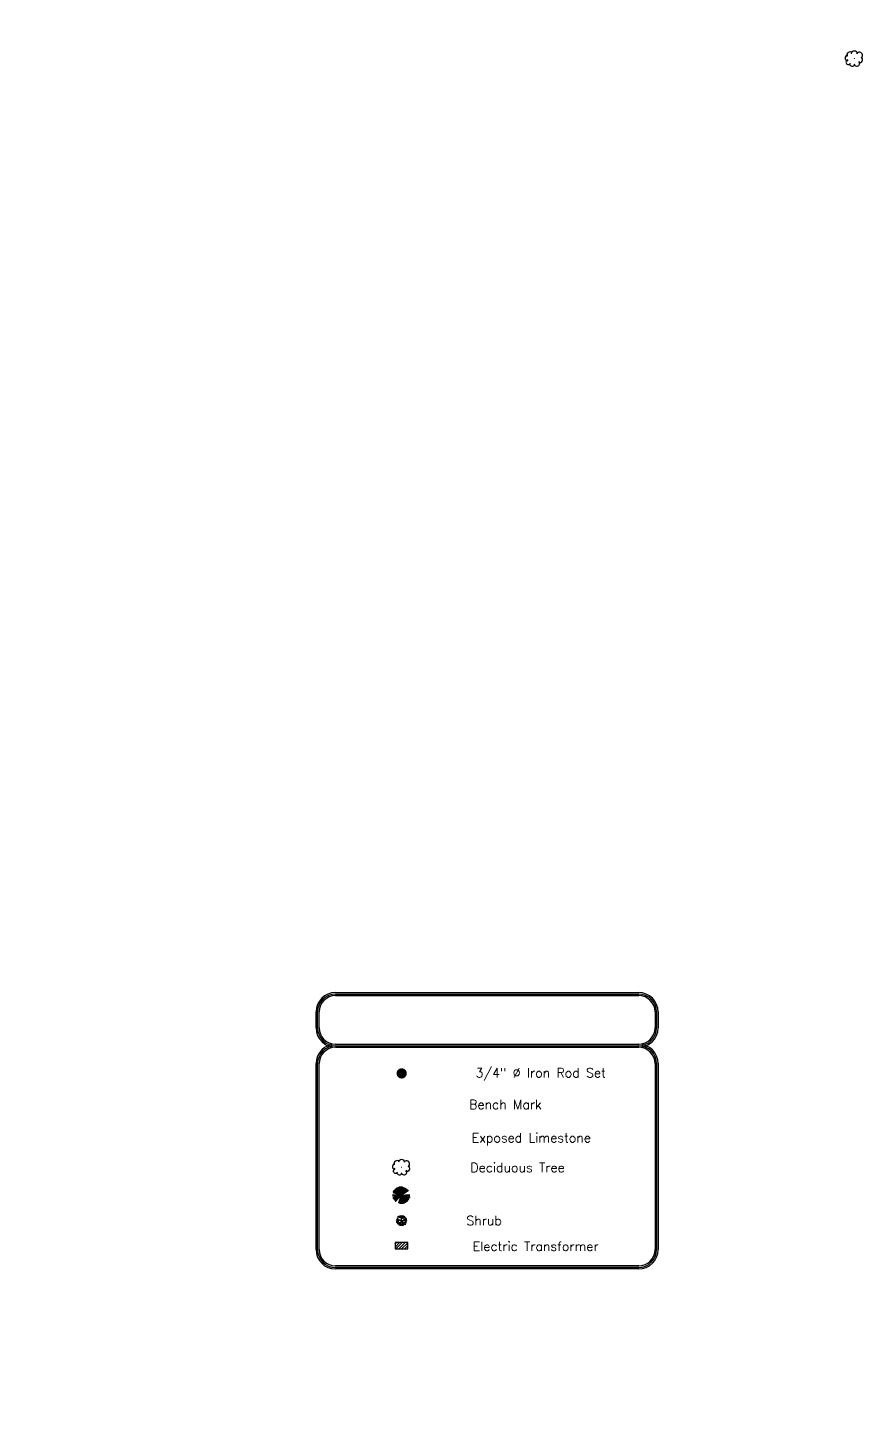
# Model space of a CAD drawing. Header units: inches. Extents: x -43639 to 75791, y -33466 to 47612.
# Drawn here: x 19002 to 20965, y 3541 to 6799 of the extents above; entities that cross this region are included whole.
import ezdxf
from ezdxf.enums import TextEntityAlignment as Align

# ---------------------------------------------------------------- set-up
doc = ezdxf.new("R2010")
doc.units = ezdxf.units.IN
doc.header["$LTSCALE"] = 8
doc.header["$MEASUREMENT"] = 0
doc.layers.get('0').update_dxf_attribs({"linetype": 'CONTINUOUS'})
for name, color, linetype in [('A-walls', 7, 'CONTINUOUS'), ('LEGEND', 2, 'CONTINUOUS'), ('T100', 2, 'CONTINUOUS'), ('TREE', 3, 'CONTINUOUS')]:
    doc.layers.add(name, color=color, linetype=linetype)
doc.styles.add('T240', font='ROMANS', dxfattribs={"height": 4.06})

# ---------------------------------------------------------------- blocks, each defined once
blk = doc.blocks.new('DCDSTREE')
at = {"const_width": 0.05567}
blk.add_lwpolyline([(-0.050861, -0.01564, 1), (0.004809, -0.01564, 1)], format="xyb", close=True, dxfattribs=at)
for centre, radius, start, end in [((-0.697665, 0.031649), 0.27, 90, 270), ((-0.472665, 0.324149), 0.334487, 47.726311, 199.653824), ((-0.022665, 0.436649), 0.318198, 8.130102, 171.869898), ((0.472335, 0.301649), 0.3245, 303.690068, 146.309932), ((0.504478, -0.141923), 0.302211, 246.16126, 60.708638), ((-0.636783, -0.38394), 0.243328, 104.489763, 329.250033), ((-0.24204, -0.519601), 0.275855, 177.662694, 343.412661), ((0.213585, -0.485851), 0.302916, 201.801409, 31.328693)]:
    blk.add_arc(centre, radius, start, end)
blk = doc.blocks.new('PINETREE')
for p, q in [((0, 0), (-0.869831, 0.030011)), ((0, 0), (-0.869831, -0.086282)), ((0, 0), (-0.837788, -0.250404)), ((0, 0), (-0.81825, 0.248528)), ((-0.81825, 0.248528), (-0.81825, 0.248528)), ((0, 0), (-0.798712, 0.358256)), ((0, 0), (-0.798712, -0.359194)), ((0, 0), (-0.759636, -0.429532)), ((0, 0), (-0.746351, 0.451103)), ((-0.662929, 0.400682), (-0.688518, 0.497995)), ((0, 0), (-0.675232, 0.544887)), ((0, 0), (-0.675232, -0.530819)), ((0, 0), (-0.616618, -0.632106)), ((0, 0), (-0.584576, 0.654615)), ((0, 0), (-0.565038, -0.655553)), ((0, 0), (-0.486886, 0.724015)), ((0, 0), (-0.402482, 0.779348)), ((0, 0), (-0.343868, 0.794353)), ((0, 0), (-0.259464, -0.827178)), ((0, 0), (-0.194598, 0.864692)), ((0, 0), (-0.135984, -0.835619)), ((0, 0), (-0.116446, 0.880635)), ((0, 0), (-0.064085, -0.882511)), ((-0.057775, 0.436931), (-0.038294, 0.872194)), ((0, 0), (-0.018756, -0.87407)), ((0, 0), (0.026572, 0.880635)), ((0, 0), (0.124261, 0.880635)), ((0, 0), (0.234456, 0.841246)), ((0, 0), (0.377474, 0.786851)), ((0, 0), (0.461878, 0.747461)), ((0, 0), (0.54003, 0.685564)), ((0, 0), (0.669762, 0.584276)), ((0, 0), (0.741661, 0.497995)), ((0, 0), (0.884679, 0.0694)), ((0, 0), (0.877646, -0.040327)), ((0, 0), (0.865141, -0.094722)), ((0, 0), (0.826065, -0.289794)), ((0, 0), (0.793242, -0.414527)), ((0, 0), (0.728376, -0.507373)), ((0, 0), (0.118009, -0.897516)), ((0, 0), (0.032824, -0.859065)), ((0, 0), (0.403264, -0.780286)), ((0, 0), (0.514239, -0.718388)), ((0, 0), (0.637719, -0.663993)), ((0, 0), (0.286817, -0.835619)), ((0, 0), (0.696333, -0.617101)), ((0, 0), (0.916722, -0.211015)), ((0, 0), (0.228204, -0.843121)), ((0.36848, 0.321449), (0.592391, 0.685564)), ((-0.552229, -0.165054), (-0.831536, -0.328245)), ((-0.170074, -0.542198), (-0.187565, -0.835619)), ((0.535333, -0.372904), (0.676795, -0.53926))]:
    blk.add_line(p, q)
blk = doc.blocks.new('SHRUB4')
for p, q in [((-0.093, -0.008), (-0.102, 0.004)), ((-0.087, 0.018), (-0.1, 0.014)), ((-0.079, 0.01), (-0.097, 0.029)), ((-0.08, 0.048), (-0.094, 0.044)), ((-0.068, 0.04), (-0.088, 0.057)), ((-0.03, 0.06), (-0.081, 0.069)), ((-0.06, 0.019), (-0.079, 0.01)), ((-0.073, 0.024), (-0.068, 0.04)), ((-0.002, 0.001), (-0.073, 0.024)), ((-0.042, 0.075), (-0.07, 0.078)), ((-0.05, 0.003), (-0.068, 0.008)), ((-0.04, 0.012), (-0.064, -0.014)), ((-0.042, 0.075), (-0.044, 0.095)), ((-0.033, 0.083), (-0.042, 0.075)), ((-0.033, 0.083), (-0.015, 0.104)), ((-0.033, 0.083), (-0.032, 0.098)), ((-0.004, 0.069), (-0.033, 0.083)), ((-0.031, 0.062), (-0.032, 0.075)), ((-0.031, 0.061), (-0.004, 0.069)), ((0.004, 0.042), (-0.03, 0.06)), ((-0.022, 0.008), (-0.03, 0.025)), ((-0.002, 0.001), (-0.028, -0.046)), ((-0.018, 0.078), (-0.013, 0.09)), ((-0.006, 0.084), (-0.004, 0.104)), ((0.01, 0.087), (-0.006, 0.084)), ((-0.003, 0.07), (0.013, 0.062)), ((-0.001, 0.002), (0.004, 0.042)), ((-0.001, 0.002), (0.048, 0.007)), ((-0.001, 0), (0.038, -0.067)), ((0.004, 0.042), (0.001, 0.055)), ((0.004, 0.087), (0.002, 0.105)), ((0.004, 0.042), (0.03, 0.054)), ((0.015, 0.094), (0.01, 0.104)), ((0.011, 0.087), (0.023, 0.103)), ((0.013, 0.062), (0.011, 0.087)), ((0.015, 0.063), (0.024, 0.071)), ((0.024, 0.071), (0.02, 0.083)), ((0.03, 0.079), (0.025, 0.101)), ((0.03, 0.054), (0.033, 0.102)), ((0.03, 0.055), (0.044, 0.042)), ((0.031, 0.073), (0.048, 0.064)), ((0.039, 0.006), (0.052, 0.024)), ((0.041, 0.085), (0.04, 0.098)), ((0.04, 0.084), (0.051, 0.091)), ((0.04, 0.07), (0.04, 0.084)), ((0.048, 0.064), (0.056, 0.077)), ((0.048, 0.007), (0.061, 0.017)), ((0.048, 0.007), (0.061, -0.005)), ((0.055, 0.078), (0.059, 0.089)), ((0.056, 0.077), (0.068, 0.078)), ((0.061, 0.017), (0.064, 0.027)), ((0.061, 0.017), (0.07, 0.011)), ((0.061, -0.005), (0.081, 0.002)), ((0.064, 0.027), (0.069, 0.042)), ((0.064, 0.028), (0.076, 0.024)), ((0.068, 0.055), (0.076, 0.07)), ((0.069, 0.043), (0.068, 0.055)), ((0.069, 0.056), (0.087, 0.057)), ((0.069, 0.042), (0.086, 0.041)), ((0.07, 0.011), (0.087, 0.014)), ((0.076, 0.024), (0.086, 0.031)), ((0.081, 0.002), (0.102, -0.011)), ((0.086, 0.041), (0.09, 0.052)), ((0.086, 0.041), (0.096, 0.038)), ((0.086, 0.031), (0.1, 0.028)), ((0.087, 0.014), (0.1, 0.02)), ((0.087, 0.014), (0.089, 0.006)), ((0.089, 0.006), (0.102, 0.003)), ((-0.089, -0.014), (-0.102, -0.01)), ((-0.097, -0.002), (-0.101, -0.003)), ((-0.087, -0.015), (-0.097, -0.029)), ((-0.087, -0.038), (-0.097, -0.036)), ((-0.078, -0.002), (-0.093, -0.008)), ((-0.079, -0.028), (-0.09, -0.043)), ((-0.078, -0.029), (-0.089, -0.014)), ((-0.077, -0.052), (-0.086, -0.054)), ((-0.076, -0.052), (-0.079, -0.062)), ((-0.064, -0.012), (-0.078, -0.002)), ((-0.065, -0.013), (-0.078, -0.029)), ((-0.064, -0.014), (-0.077, -0.052)), ((-0.061, -0.067), (-0.071, -0.07)), ((-0.061, -0.068), (-0.065, -0.079)), ((-0.044, -0.039), (-0.061, -0.067)), ((-0.057, -0.078), (-0.061, -0.08)), ((-0.044, -0.081), (-0.057, -0.078)), ((-0.033, -0.064), (-0.051, -0.089)), ((-0.043, -0.058), (-0.049, -0.069)), ((-0.017, -0.026), (-0.044, -0.039)), ((-0.044, -0.039), (-0.043, -0.058)), ((-0.036, -0.087), (-0.044, -0.091)), ((-0.04, -0.074), (-0.033, -0.082)), ((-0.033, -0.082), (-0.036, -0.092)), ((-0.032, -0.034), (-0.033, -0.064)), ((-0.012, -0.081), (-0.033, -0.095)), ((-0.021, -0.069), (-0.028, -0.077)), ((-0.025, -0.04), (-0.008, -0.058)), ((-0.015, -0.052), (-0.022, -0.056)), ((-0.022, -0.056), (-0.021, -0.069)), ((-0.008, -0.058), (-0.016, -0.099)), ((-0.012, -0.022), (-0.008, -0.042)), ((-0.004, -0.078), (-0.006, -0.099)), ((0.023, -0.045), (-0.004, -0.078)), ((-0.003, -0.079), (0.021, -0.079)), ((0.009, -0.081), (0.001, -0.089)), ((0.001, -0.089), (0.011, -0.094)), ((0.011, -0.094), (0.008, -0.098)), ((0.012, -0.061), (0.018, -0.07)), ((0.017, -0.031), (0.038, -0.036)), ((0.025, -0.089), (0.018, -0.096)), ((0.021, -0.079), (0.03, -0.094)), ((0.022, -0.079), (0.033, -0.081)), ((0.03, -0.055), (0.025, -0.069)), ((0.025, -0.069), (0.047, -0.081)), ((0.033, -0.081), (0.044, -0.089)), ((0.035, -0.059), (0.052, -0.037)), ((0.045, -0.049), (0.047, -0.063)), ((0.047, -0.063), (0.059, -0.07)), ((0.047, -0.081), (0.053, -0.088)), ((0.051, -0.037), (0.06, -0.02)), ((0.052, -0.037), (0.086, -0.036)), ((0.059, -0.07), (0.059, -0.081)), ((0.06, -0.02), (0.071, -0.027)), ((0.069, -0.037), (0.065, -0.053)), ((0.065, -0.053), (0.072, -0.074)), ((0.067, -0.064), (0.081, -0.066)), ((0.068, -0.024), (0.076, -0.017)), ((0.086, -0.037), (0.095, -0.034)), ((0.086, -0.036), (0.088, -0.045)), ((0.094, -0.006), (0.103, -0.002))]:
    blk.add_line(p, q)
blk = doc.blocks.new('*X60')
for p, q in [((21, 26.3), (21.7, 27)), ((21, 26.75), (21.25, 27)), ((21.14, 26), (22.14, 27)), ((21.58, 26), (22.58, 27)), ((22.02, 26), (23, 26.98)), ((22.46, 26), (23, 26.54)), ((22.91, 26), (23, 26.09))]:
    blk.add_line(p, q)
blk = doc.blocks.new('DUMPSTER')
for p, q in [((-0.13, 0.125), (-0.13, 0)), ((0.12, 0.125), (-0.13, 0.125)), ((-0.13, 0), (0.12, 0)), ((0.12, 0), (0.12, 0.125))]:
    blk.add_line(p, q)
at = {"xscale": 0.125, "yscale": 0.125, "zscale": 0.125}
blk.add_blockref('*X60', (-2.755, -3.25), dxfattribs=at)

msp = doc.modelspace()

# ---------------------------------------------------------------- linework, layer by layer
at = {"layer": 'A-walls'}
for centre, radius in [((17813.72126, 4368.8652, -39478.11913), 23854.49434), ((17670.02981, 4120.51567, -8376.00547), 8376.17315), ((17670.02981, 4120.51567, -8376.00547), 8376.16768)]:
    msp.add_circle(centre, radius, dxfattribs=at)
at = {"layer": 'LEGEND', "color": 6}
for p, q in [((19724.44358, 4536.75748, -120), (20435.79769, 4536.75748, -120)), ((19724.44358, 4533.15748, -120), (20435.79769, 4533.15748, -120)), ((19724.44358, 4529.55748, -120), (20435.79769, 4529.55748, -120)), ((19678.84358, 4453.8625, -120), (19678.84358, 4491.15748, -120)), ((19682.44358, 4453.8625, -120), (19682.44358, 4491.15748, -120)), ((19686.04358, 4453.8625, -120), (19686.04358, 4491.15748, -120)), ((20474.19769, 4491.15748, -120), (20474.19769, 4453.8625, -120)), ((20477.79769, 4491.15748, -120), (20477.79769, 4453.8625, -120)), ((20481.39769, 4491.15748, -120), (20481.39769, 4453.8625, -120)), ((19724.44358, 4415.4625, -120), (20435.79769, 4415.4625, -120)), ((19724.44358, 4411.8625, -120), (20435.79769, 4411.8625, -120)), ((19724.44358, 4408.2625, -120), (20435.79769, 4408.2625, -120)), ((19678.84358, 3933.91404, -120), (19678.84358, 4369.8625, -120)), ((19682.44358, 3933.91404, -120), (19682.44358, 4369.8625, -120)), ((19686.04358, 3933.91404, -120), (19686.04358, 4369.8625, -120)), ((20474.19769, 4369.8625, -120), (20474.19769, 3933.91404, -120)), ((20477.79769, 4369.8625, -120), (20477.79769, 3933.91404, -120)), ((20481.39769, 4369.8625, -120), (20481.39769, 3933.91404, -120)), ((20435.79769, 3895.51404, -120), (19724.44358, 3895.51404, -120)), ((20435.79769, 3891.91404, -120), (19724.44358, 3891.91404, -120)), ((20435.79769, 3888.31404, -120), (19724.44358, 3888.31404, -120))]:
    msp.add_line(p, q, dxfattribs=at)
at = {"layer": 'LEGEND', "const_width": 12, "elevation": -120}
msp.add_lwpolyline([(19873.63438, 4346.90936, 1), (19885.63438, 4346.90936, 1)], format="xyb", close=True, dxfattribs=at)
at = {"layer": 'LEGEND', "color": 6}
for centre, radius, start, end in [((19724.44358, 4491.15748, -120), 45.6, 90, 180), ((19724.44358, 4491.15748, -120), 42, 90, 180), ((19724.44358, 4491.15748, -120), 42, 90, 180), ((19724.44358, 4491.15748, -120), 42, 90, 180), ((19724.44358, 4491.15748, -120), 38.4, 90, 180), ((20435.79769, 4491.15748, -120), 45.6, 0, 90), ((20435.79769, 4491.15748, -120), 42, 0, 90), ((20435.79769, 4491.15748, -120), 38.4, 0, 90), ((19724.44358, 4453.8625, -120), 45.6, 180, 270), ((19724.44358, 4453.8625, -120), 42, 180, 270), ((19724.44358, 4453.8625, -120), 38.4, 180, 270), ((20435.79769, 4453.8625, -120), 42, 270, 0), ((20435.79769, 4453.8625, -120), 38.4, 270, 0), ((20435.79769, 4453.8625, -120), 45.6, 270, 0), ((19724.44358, 4369.8625, -120), 45.6, 90, 180), ((19724.44358, 4369.8625, -120), 42, 90, 180), ((19724.44358, 4369.8625, -120), 38.4, 90, 180), ((20435.79769, 4369.8625, -120), 45.6, 0, 90), ((20435.79769, 4369.8625, -120), 42, 0, 90), ((20435.79769, 4369.8625, -120), 38.4, 0, 90), ((19724.44358, 3933.91404, -120), 45.6, 180, 270), ((19724.44358, 3933.91404, -120), 42, 180, 270), ((19724.44358, 3933.91404, -120), 38.4, 180, 270), ((20435.79769, 3933.91404, -120), 42, 270, 0), ((20435.79769, 3933.91404, -120), 38.4, 270, 0), ((20435.79769, 3933.91404, -120), 45.6, 270, 0)]:
    msp.add_arc(centre, radius, start, end, dxfattribs=at)

# ---------------------------------------------------------------- block references
at = {"layer": 'T100', "xscale": 120, "yscale": 120, "zscale": 120}
msp.add_blockref('DUMPSTER', (19879.66807, 3935.29046, -120), dxfattribs=at)
at = {"layer": 'TREE'}
for name, p, xscale, yscale, zscale in [('DCDSTREE', (20942.4859, 6727.11963, -120), 23.04000000000087, 23.03999999999996, 23.03999999999999), ('DCDSTREE', (19880.05757, 4127.38686, -120), 23.04000000000087, 23.03999999999996, 23.03999999999999), ('PINETREE', (19878.20832, 4061.45975, -120), 23.04000000000087, 23.03999999999996, 23.03999999999999), ('SHRUB4', (19879.41839, 4001.47908, -120), 120, 120, 120)]:
    msp.add_blockref(name, p, dxfattribs=dict(at, xscale=xscale, yscale=yscale, zscale=zscale))

# ---------------------------------------------------------------- texts
at = {"layer": 'LEGEND', "style": 'T240'}
for s, p in [('3/4" %%c Iron Rod Set', (20205.84853, 4337.52734, -120)), ('Bench Mark', (20123.23538, 4263.26161, -120)), ('Exposed Limestone', (20183.81835, 4185.22877, -120)), ('Deciduous Tree', (20151.52412, 4115.44768, -120)), ('Shrub', (20073.1668, 3991.13331, -120)), ('Electric Transformer', (20194.01117, 3930.66182, -120))]:
    msp.add_text(s, height=21.6, dxfattribs=at).set_placement(p, align=Align.CENTER)

doc.saveas('drawing.dxf')
